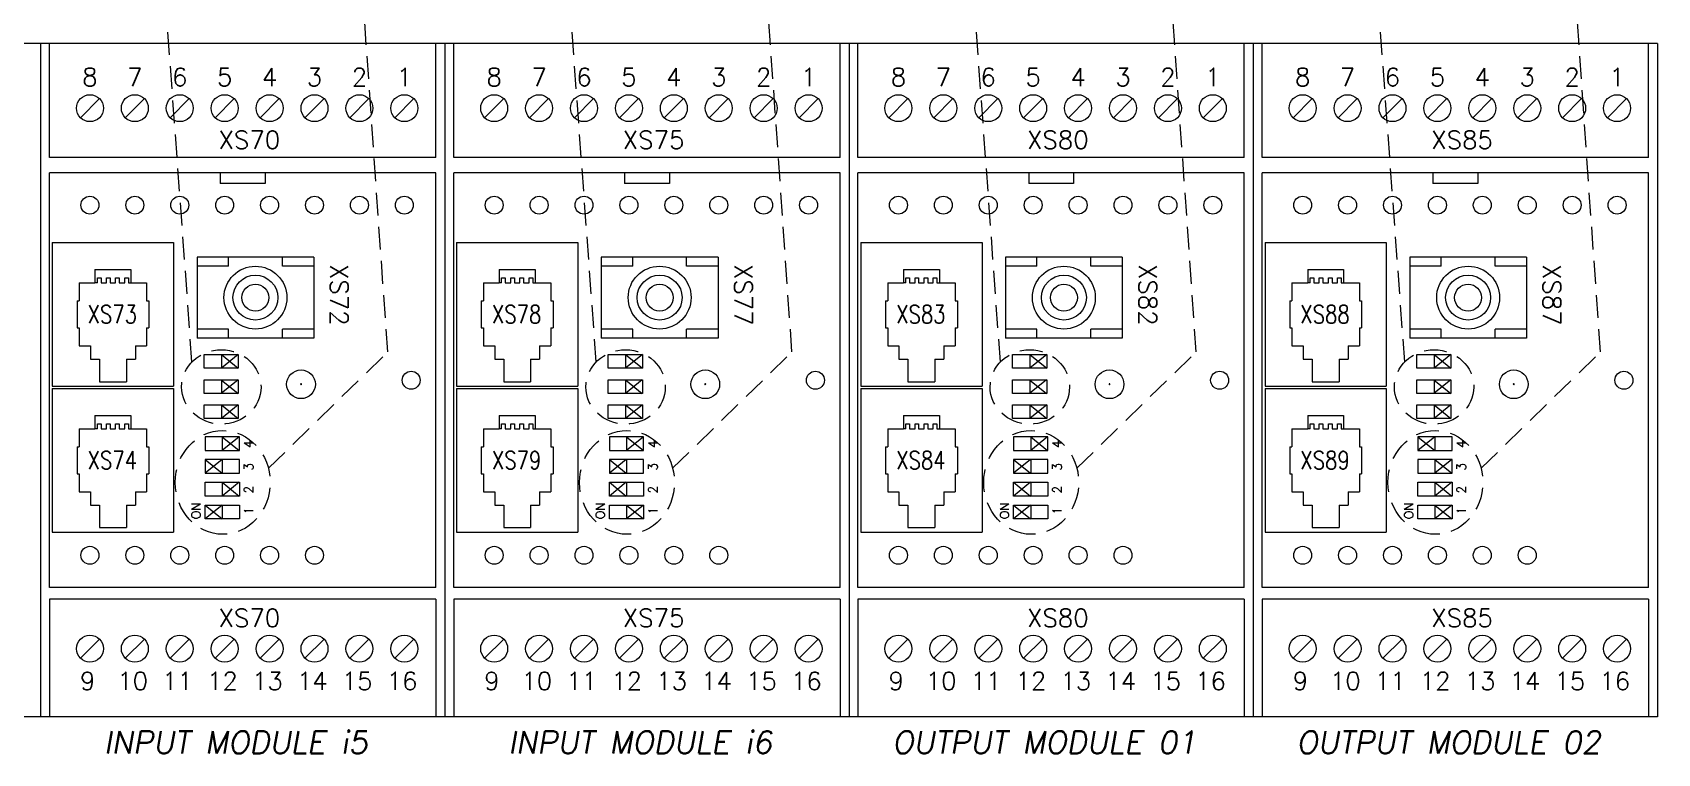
# Model space of a CAD drawing. Extents: x -2993 to 3661, y -4147 to -1441.
# Drawn here: x 2.8 to 183.7, y -3375.1 to -3294.8 of the extents above; entities that cross this region are included whole.
import ezdxf
from ezdxf.enums import TextEntityAlignment as Align

# ---------------------------------------------------------------- set-up
doc = ezdxf.new("R2010")
doc.units = 0
doc.header["$LTSCALE"] = 0.1
doc.header["$MEASUREMENT"] = 0
doc.linetypes.add('DASHED', pattern=[19.05, 12.7, -6.35])
doc.layers.get('0').update_dxf_attribs({"linetype": 'CONTINUOUS'})
doc.styles.get("Standard").update_dxf_attribs({"font": 'simplex.shx'})

msp = doc.modelspace()

# ---------------------------------------------------------------- linework, layer by layer
at = {"linetype": 'DASHED', "lineweight": 13, "ltscale": 2}
for p, q in [((20.56, -3331.52), (16.46, -3275.3)), ((65.56, -3331.52), (61.46, -3275.3)), ((110.56, -3331.52), (106.46, -3275.3)), ((155.56, -3331.52), (151.46, -3275.3)), ((42.35, -3330.41), (38.72, -3278.37)), ((87.35, -3330.41), (83.72, -3278.37)), ((132.35, -3330.41), (128.72, -3278.37)), ((177.35, -3330.41), (173.72, -3278.37)), ((29.06, -3343.37), (42.35, -3330.41)), ((74.06, -3343.37), (87.35, -3330.41)), ((119.06, -3343.37), (132.35, -3330.41)), ((164.06, -3343.37), (177.35, -3330.41))]:
    msp.add_line(p, q, dxfattribs=at)
at = {"lineweight": 13}
for p, q in [((3.7, -3296.06), (-41.3, -3296.06)), ((3.7, -3296.06), (-41.3, -3296.06)), ((3.7, -3296.06), (3.7, -3371.06)), ((3.7, -3296.06), (3.7, -3371.06)), ((3.7, -3296.06), (3.7, -3371.06)), ((3.7, -3296.06), (3.7, -3371.06)), ((3.7, -3296.06), (3.7, -3371.06)), ((3.7, -3296.06), (3.7, -3371.06)), ((3.7, -3296.06), (3.7, -3371.06)), ((3.7, -3296.06), (3.7, -3371.06)), ((48.7, -3296.06), (3.7, -3296.06)), ((48.7, -3296.06), (3.7, -3296.06)), ((3.7, -3296.06), (3.7, -3371.06)), ((3.7, -3296.06), (3.7, -3371.06)), ((3.7, -3296.06), (3.7, -3371.06)), ((3.7, -3296.06), (3.7, -3371.06)), ((3.7, -3296.06), (3.7, -3371.06)), ((3.7, -3296.06), (3.7, -3371.06)), ((3.7, -3296.06), (3.7, -3371.06)), ((4.7, -3308.76), (4.7, -3296.06)), ((47.7, -3308.76), (47.7, -3296.06)), ((48.7, -3296.06), (48.7, -3371.06)), ((48.7, -3296.06), (48.7, -3371.06)), ((48.7, -3296.06), (48.7, -3371.06)), ((48.7, -3296.06), (48.7, -3371.06)), ((48.7, -3296.06), (48.7, -3371.06)), ((48.7, -3296.06), (48.7, -3371.06)), ((48.7, -3296.06), (48.7, -3371.06)), ((48.7, -3296.06), (48.7, -3371.06)), ((93.7, -3296.06), (48.7, -3296.06)), ((93.7, -3296.06), (48.7, -3296.06)), ((48.7, -3296.06), (48.7, -3371.06)), ((48.7, -3296.06), (48.7, -3371.06)), ((48.7, -3296.06), (48.7, -3371.06)), ((48.7, -3296.06), (48.7, -3371.06)), ((48.7, -3296.06), (48.7, -3371.06)), ((48.7, -3296.06), (48.7, -3371.06)), ((48.7, -3296.06), (48.7, -3371.06)), ((49.7, -3308.76), (49.7, -3296.06)), ((92.7, -3308.76), (92.7, -3296.06)), ((93.7, -3296.06), (93.7, -3371.06)), ((93.7, -3296.06), (93.7, -3371.06)), ((93.7, -3296.06), (93.7, -3371.06)), ((93.7, -3296.06), (93.7, -3371.06)), ((93.7, -3296.06), (93.7, -3371.06)), ((93.7, -3296.06), (93.7, -3371.06)), ((93.7, -3296.06), (93.7, -3371.06)), ((93.7, -3296.06), (93.7, -3371.06)), ((138.7, -3296.06), (93.7, -3296.06)), ((138.7, -3296.06), (93.7, -3296.06)), ((93.7, -3296.06), (93.7, -3371.06)), ((93.7, -3296.06), (93.7, -3371.06)), ((93.7, -3296.06), (93.7, -3371.06)), ((93.7, -3296.06), (93.7, -3371.06)), ((93.7, -3296.06), (93.7, -3371.06)), ((93.7, -3296.06), (93.7, -3371.06)), ((93.7, -3296.06), (93.7, -3371.06)), ((94.7, -3308.76), (94.7, -3296.06)), ((137.7, -3308.76), (137.7, -3296.06)), ((138.7, -3296.06), (138.7, -3371.06)), ((138.7, -3296.06), (138.7, -3371.06)), ((138.7, -3296.06), (138.7, -3371.06)), ((138.7, -3296.06), (138.7, -3371.06)), ((138.7, -3296.06), (138.7, -3371.06)), ((138.7, -3296.06), (138.7, -3371.06)), ((138.7, -3296.06), (138.7, -3371.06)), ((138.7, -3296.06), (138.7, -3371.06)), ((183.7, -3296.06), (138.7, -3296.06)), ((183.7, -3296.06), (138.7, -3296.06)), ((138.7, -3296.06), (138.7, -3371.06)), ((138.7, -3296.06), (138.7, -3371.06)), ((138.7, -3296.06), (138.7, -3371.06)), ((138.7, -3296.06), (138.7, -3371.06)), ((138.7, -3296.06), (138.7, -3371.06)), ((138.7, -3296.06), (138.7, -3371.06)), ((138.7, -3296.06), (138.7, -3371.06)), ((139.7, -3308.76), (139.7, -3296.06)), ((182.7, -3308.76), (182.7, -3296.06)), ((183.7, -3296.06), (183.7, -3371.06)), ((10.26, -3302.2), (8.14, -3304.32)), ((15.26, -3302.2), (13.14, -3304.32)), ((20.26, -3302.2), (18.14, -3304.32)), ((25.26, -3302.2), (23.14, -3304.32)), ((30.26, -3302.2), (28.14, -3304.32)), ((35.26, -3302.2), (33.14, -3304.32)), ((40.26, -3302.2), (38.14, -3304.32)), ((45.26, -3302.2), (43.14, -3304.32)), ((55.26, -3302.2), (53.14, -3304.32)), ((60.26, -3302.2), (58.14, -3304.32)), ((65.26, -3302.2), (63.14, -3304.32)), ((70.26, -3302.2), (68.14, -3304.32)), ((75.26, -3302.2), (73.14, -3304.32)), ((80.26, -3302.2), (78.14, -3304.32)), ((85.26, -3302.2), (83.14, -3304.32)), ((90.26, -3302.2), (88.14, -3304.32)), ((100.26, -3302.2), (98.14, -3304.32)), ((105.26, -3302.2), (103.14, -3304.32)), ((110.26, -3302.2), (108.14, -3304.32)), ((115.26, -3302.2), (113.14, -3304.32)), ((120.26, -3302.2), (118.14, -3304.32)), ((125.26, -3302.2), (123.14, -3304.32)), ((130.26, -3302.2), (128.14, -3304.32)), ((135.26, -3302.2), (133.14, -3304.32)), ((145.26, -3302.2), (143.14, -3304.32)), ((150.26, -3302.2), (148.14, -3304.32)), ((155.26, -3302.2), (153.14, -3304.32)), ((160.26, -3302.2), (158.14, -3304.32)), ((165.26, -3302.2), (163.14, -3304.32)), ((170.26, -3302.2), (168.14, -3304.32)), ((175.26, -3302.2), (173.14, -3304.32)), ((180.26, -3302.2), (178.14, -3304.32)), ((3.7, -3308.31), (3.7, -3358.81)), ((48.7, -3308.31), (48.7, -3358.81)), ((93.7, -3308.31), (93.7, -3358.81)), ((138.7, -3308.31), (138.7, -3358.81)), ((47.7, -3308.76), (4.7, -3308.76)), ((92.7, -3308.76), (49.7, -3308.76)), ((137.7, -3308.76), (94.7, -3308.76)), ((182.7, -3308.76), (139.7, -3308.76)), ((47.7, -3310.46), (4.7, -3310.46)), ((4.7, -3356.66), (4.7, -3310.46)), ((23.7, -3310.46), (23.7, -3311.66)), ((28.7, -3311.66), (23.7, -3311.66)), ((28.7, -3310.46), (28.7, -3311.66)), ((47.7, -3356.66), (47.7, -3310.46)), ((92.7, -3310.46), (49.7, -3310.46)), ((49.7, -3356.66), (49.7, -3310.46)), ((68.7, -3310.46), (68.7, -3311.66)), ((73.7, -3311.66), (68.7, -3311.66)), ((73.7, -3310.46), (73.7, -3311.66)), ((92.7, -3356.66), (92.7, -3310.46)), ((137.7, -3310.46), (94.7, -3310.46)), ((94.7, -3356.66), (94.7, -3310.46)), ((113.7, -3310.46), (113.7, -3311.66)), ((118.7, -3311.66), (113.7, -3311.66)), ((118.7, -3310.46), (118.7, -3311.66)), ((137.7, -3356.66), (137.7, -3310.46)), ((182.7, -3310.46), (139.7, -3310.46)), ((139.7, -3356.66), (139.7, -3310.46)), ((158.7, -3310.46), (158.7, -3311.66)), ((163.7, -3311.66), (158.7, -3311.66)), ((163.7, -3310.46), (163.7, -3311.66)), ((182.7, -3356.66), (182.7, -3310.46)), ((5.01, -3318.23), (18.51, -3318.23)), ((5.01, -3318.23), (5.01, -3334.23)), ((18.51, -3318.23), (18.51, -3334.23)), ((50.01, -3318.23), (63.51, -3318.23)), ((50.01, -3318.23), (50.01, -3334.23)), ((63.51, -3318.23), (63.51, -3334.23)), ((95.01, -3318.23), (108.51, -3318.23)), ((95.01, -3318.23), (95.01, -3334.23)), ((108.51, -3318.23), (108.51, -3334.23)), ((140.01, -3318.23), (153.51, -3318.23)), ((140.01, -3318.23), (140.01, -3334.23)), ((153.51, -3318.23), (153.51, -3334.23)), ((9.76, -3321.23), (13.76, -3321.23)), ((9.76, -3321.23), (9.76, -3322.73)), ((13.76, -3321.23), (13.76, -3322.73)), ((34.12, -3319.86), (21.12, -3319.86)), ((21.12, -3319.86), (21.12, -3328.86)), ((24.62, -3320.86), (21.12, -3320.86)), ((24.62, -3320.86), (24.62, -3319.86)), ((30.62, -3320.86), (30.62, -3319.86)), ((34.12, -3320.86), (30.62, -3320.86)), ((34.12, -3319.86), (34.12, -3328.86)), ((54.76, -3321.23), (58.76, -3321.23)), ((54.76, -3321.23), (54.76, -3322.73)), ((58.76, -3321.23), (58.76, -3322.73)), ((79.12, -3319.86), (66.12, -3319.86)), ((66.12, -3319.86), (66.12, -3328.86)), ((69.62, -3320.86), (66.12, -3320.86)), ((69.62, -3320.86), (69.62, -3319.86)), ((75.62, -3320.86), (75.62, -3319.86)), ((79.12, -3320.86), (75.62, -3320.86)), ((79.12, -3319.86), (79.12, -3328.86)), ((99.76, -3321.23), (103.76, -3321.23)), ((99.76, -3321.23), (99.76, -3322.73)), ((103.76, -3321.23), (103.76, -3322.73)), ((124.12, -3319.86), (111.12, -3319.86)), ((111.12, -3319.86), (111.12, -3328.86)), ((114.62, -3320.86), (111.12, -3320.86)), ((114.62, -3320.86), (114.62, -3319.86)), ((120.62, -3320.86), (120.62, -3319.86)), ((124.12, -3320.86), (120.62, -3320.86)), ((124.12, -3319.86), (124.12, -3328.86)), ((144.76, -3321.23), (148.76, -3321.23)), ((144.76, -3321.23), (144.76, -3322.73)), ((148.76, -3321.23), (148.76, -3322.73)), ((169.12, -3319.86), (156.12, -3319.86)), ((156.12, -3319.86), (156.12, -3328.86)), ((159.62, -3320.86), (156.12, -3320.86)), ((159.62, -3320.86), (159.62, -3319.86)), ((165.62, -3320.86), (165.62, -3319.86)), ((169.12, -3320.86), (165.62, -3320.86)), ((169.12, -3319.86), (169.12, -3328.86)), ((8.01, -3322.73), (9.76, -3322.73)), ((8.01, -3322.73), (8.01, -3324.73)), ((10.03, -3322.73), (9.76, -3322.73)), ((13.49, -3322.73), (13.76, -3322.73)), ((13.76, -3322.73), (15.51, -3322.73)), ((15.51, -3322.73), (15.51, -3324.73)), ((53.01, -3322.73), (54.76, -3322.73)), ((53.01, -3322.73), (53.01, -3324.73)), ((55.03, -3322.73), (54.76, -3322.73)), ((58.49, -3322.73), (58.76, -3322.73)), ((58.76, -3322.73), (60.51, -3322.73)), ((60.51, -3322.73), (60.51, -3324.73)), ((98.01, -3322.73), (99.76, -3322.73)), ((98.01, -3322.73), (98.01, -3324.73)), ((100.03, -3322.73), (99.76, -3322.73)), ((103.49, -3322.73), (103.76, -3322.73)), ((103.76, -3322.73), (105.51, -3322.73)), ((105.51, -3322.73), (105.51, -3324.73)), ((143.01, -3322.73), (144.76, -3322.73)), ((143.01, -3322.73), (143.01, -3324.73)), ((145.03, -3322.73), (144.76, -3322.73)), ((148.49, -3322.73), (148.76, -3322.73)), ((148.76, -3322.73), (150.51, -3322.73)), ((150.51, -3322.73), (150.51, -3324.73)), ((7.76, -3324.73), (8.01, -3324.73)), ((7.76, -3324.73), (7.76, -3327.73)), ((15.51, -3324.73), (15.76, -3324.73)), ((15.76, -3324.73), (15.76, -3327.73)), ((52.76, -3324.73), (53.01, -3324.73)), ((52.76, -3324.73), (52.76, -3327.73)), ((60.51, -3324.73), (60.76, -3324.73)), ((60.76, -3324.73), (60.76, -3327.73)), ((97.76, -3324.73), (98.01, -3324.73)), ((97.76, -3324.73), (97.76, -3327.73)), ((105.51, -3324.73), (105.76, -3324.73)), ((105.76, -3324.73), (105.76, -3327.73)), ((142.76, -3324.73), (143.01, -3324.73)), ((142.76, -3324.73), (142.76, -3327.73)), ((150.51, -3324.73), (150.76, -3324.73)), ((150.76, -3324.73), (150.76, -3327.73)), ((7.76, -3327.73), (8.01, -3327.73)), ((8.01, -3327.73), (8.01, -3329.73)), ((15.51, -3327.73), (15.76, -3327.73)), ((15.51, -3327.73), (15.51, -3329.73)), ((24.62, -3327.86), (21.12, -3327.86)), ((24.62, -3328.86), (24.62, -3327.86)), ((34.12, -3327.86), (30.62, -3327.86)), ((30.62, -3328.86), (30.62, -3327.86)), ((52.76, -3327.73), (53.01, -3327.73)), ((53.01, -3327.73), (53.01, -3329.73)), ((60.51, -3327.73), (60.76, -3327.73)), ((60.51, -3327.73), (60.51, -3329.73)), ((69.62, -3327.86), (66.12, -3327.86)), ((69.62, -3328.86), (69.62, -3327.86)), ((79.12, -3327.86), (75.62, -3327.86)), ((75.62, -3328.86), (75.62, -3327.86)), ((97.76, -3327.73), (98.01, -3327.73)), ((98.01, -3327.73), (98.01, -3329.73)), ((105.51, -3327.73), (105.76, -3327.73)), ((105.51, -3327.73), (105.51, -3329.73)), ((114.62, -3327.86), (111.12, -3327.86)), ((114.62, -3328.86), (114.62, -3327.86)), ((124.12, -3327.86), (120.62, -3327.86)), ((120.62, -3328.86), (120.62, -3327.86)), ((142.76, -3327.73), (143.01, -3327.73)), ((143.01, -3327.73), (143.01, -3329.73)), ((150.51, -3327.73), (150.76, -3327.73)), ((150.51, -3327.73), (150.51, -3329.73)), ((159.62, -3327.86), (156.12, -3327.86)), ((159.62, -3328.86), (159.62, -3327.86)), ((169.12, -3327.86), (165.62, -3327.86)), ((165.62, -3328.86), (165.62, -3327.86)), ((8.01, -3329.73), (9.26, -3329.73)), ((9.26, -3329.73), (9.26, -3331.23)), ((14.26, -3329.73), (14.26, -3331.23)), ((14.26, -3329.73), (15.51, -3329.73)), ((34.12, -3328.86), (21.12, -3328.86)), ((53.01, -3329.73), (54.26, -3329.73)), ((54.26, -3329.73), (54.26, -3331.23)), ((59.26, -3329.73), (59.26, -3331.23)), ((59.26, -3329.73), (60.51, -3329.73)), ((79.12, -3328.86), (66.12, -3328.86)), ((98.01, -3329.73), (99.26, -3329.73)), ((99.26, -3329.73), (99.26, -3331.23)), ((104.26, -3329.73), (104.26, -3331.23)), ((104.26, -3329.73), (105.51, -3329.73)), ((124.12, -3328.86), (111.12, -3328.86)), ((143.01, -3329.73), (144.26, -3329.73)), ((144.26, -3329.73), (144.26, -3331.23)), ((149.26, -3329.73), (149.26, -3331.23)), ((149.26, -3329.73), (150.51, -3329.73)), ((169.12, -3328.86), (156.12, -3328.86)), ((9.26, -3331.23), (10.26, -3331.23)), ((10.26, -3331.23), (10.26, -3333.73)), ((13.26, -3331.23), (13.26, -3333.73)), ((13.26, -3331.23), (14.26, -3331.23)), ((54.26, -3331.23), (55.26, -3331.23)), ((55.26, -3331.23), (55.26, -3333.73)), ((58.26, -3331.23), (58.26, -3333.73)), ((58.26, -3331.23), (59.26, -3331.23)), ((99.26, -3331.23), (100.26, -3331.23)), ((100.26, -3331.23), (100.26, -3333.73)), ((103.26, -3331.23), (103.26, -3333.73)), ((103.26, -3331.23), (104.26, -3331.23)), ((144.26, -3331.23), (145.26, -3331.23)), ((145.26, -3331.23), (145.26, -3333.73)), ((148.26, -3331.23), (148.26, -3333.73)), ((148.26, -3331.23), (149.26, -3331.23)), ((10.26, -3333.73), (13.26, -3333.73)), ((55.26, -3333.73), (58.26, -3333.73)), ((100.26, -3333.73), (103.26, -3333.73)), ((145.26, -3333.73), (148.26, -3333.73)), ((5.01, -3334.23), (18.51, -3334.23)), ((5.01, -3334.48), (5.01, -3350.48)), ((5.01, -3334.48), (18.51, -3334.48)), ((18.51, -3334.48), (18.51, -3350.48)), ((50.01, -3334.23), (63.51, -3334.23)), ((50.01, -3334.48), (50.01, -3350.48)), ((50.01, -3334.48), (63.51, -3334.48)), ((63.51, -3334.48), (63.51, -3350.48)), ((95.01, -3334.23), (108.51, -3334.23)), ((95.01, -3334.48), (95.01, -3350.48)), ((95.01, -3334.48), (108.51, -3334.48)), ((108.51, -3334.48), (108.51, -3350.48)), ((140.01, -3334.23), (153.51, -3334.23)), ((140.01, -3334.48), (140.01, -3350.48)), ((140.01, -3334.48), (153.51, -3334.48)), ((153.51, -3334.48), (153.51, -3350.48)), ((9.76, -3337.48), (13.76, -3337.48)), ((9.76, -3337.48), (9.76, -3338.98)), ((13.76, -3337.48), (13.76, -3338.98)), ((54.76, -3337.48), (58.76, -3337.48)), ((54.76, -3337.48), (54.76, -3338.98)), ((58.76, -3337.48), (58.76, -3338.98)), ((99.76, -3337.48), (103.76, -3337.48)), ((99.76, -3337.48), (99.76, -3338.98)), ((103.76, -3337.48), (103.76, -3338.98)), ((144.76, -3337.48), (148.76, -3337.48)), ((144.76, -3337.48), (144.76, -3338.98)), ((148.76, -3337.48), (148.76, -3338.98)), ((8.01, -3338.98), (8.01, -3340.98)), ((8.01, -3338.98), (9.76, -3338.98)), ((10.03, -3338.98), (9.76, -3338.98)), ((13.49, -3338.98), (13.76, -3338.98)), ((13.76, -3338.98), (15.51, -3338.98)), ((15.51, -3338.98), (15.51, -3340.98)), ((53.01, -3338.98), (53.01, -3340.98)), ((53.01, -3338.98), (54.76, -3338.98)), ((55.03, -3338.98), (54.76, -3338.98)), ((58.49, -3338.98), (58.76, -3338.98)), ((58.76, -3338.98), (60.51, -3338.98)), ((60.51, -3338.98), (60.51, -3340.98)), ((98.01, -3338.98), (98.01, -3340.98)), ((98.01, -3338.98), (99.76, -3338.98)), ((100.03, -3338.98), (99.76, -3338.98)), ((103.49, -3338.98), (103.76, -3338.98)), ((103.76, -3338.98), (105.51, -3338.98)), ((105.51, -3338.98), (105.51, -3340.98)), ((143.01, -3338.98), (143.01, -3340.98)), ((143.01, -3338.98), (144.76, -3338.98)), ((145.03, -3338.98), (144.76, -3338.98)), ((148.49, -3338.98), (148.76, -3338.98)), ((148.76, -3338.98), (150.51, -3338.98)), ((150.51, -3338.98), (150.51, -3340.98)), ((7.76, -3340.98), (7.76, -3343.98)), ((7.76, -3340.98), (8.01, -3340.98)), ((15.51, -3340.98), (15.76, -3340.98)), ((15.76, -3340.98), (15.76, -3343.98)), ((52.76, -3340.98), (52.76, -3343.98)), ((52.76, -3340.98), (53.01, -3340.98)), ((60.51, -3340.98), (60.76, -3340.98)), ((60.76, -3340.98), (60.76, -3343.98)), ((97.76, -3340.98), (97.76, -3343.98)), ((97.76, -3340.98), (98.01, -3340.98)), ((105.51, -3340.98), (105.76, -3340.98)), ((105.76, -3340.98), (105.76, -3343.98)), ((142.76, -3340.98), (142.76, -3343.98)), ((142.76, -3340.98), (143.01, -3340.98)), ((150.51, -3340.98), (150.76, -3340.98)), ((150.76, -3340.98), (150.76, -3343.98)), ((7.76, -3343.98), (8.01, -3343.98)), ((8.01, -3343.98), (8.01, -3345.98)), ((15.51, -3343.98), (15.51, -3345.98)), ((15.51, -3343.98), (15.76, -3343.98)), ((52.76, -3343.98), (53.01, -3343.98)), ((53.01, -3343.98), (53.01, -3345.98)), ((60.51, -3343.98), (60.51, -3345.98)), ((60.51, -3343.98), (60.76, -3343.98)), ((97.76, -3343.98), (98.01, -3343.98)), ((98.01, -3343.98), (98.01, -3345.98)), ((105.51, -3343.98), (105.51, -3345.98)), ((105.51, -3343.98), (105.76, -3343.98)), ((142.76, -3343.98), (143.01, -3343.98)), ((143.01, -3343.98), (143.01, -3345.98)), ((150.51, -3343.98), (150.51, -3345.98)), ((150.51, -3343.98), (150.76, -3343.98)), ((8.01, -3345.98), (9.26, -3345.98)), ((9.26, -3345.98), (9.26, -3347.48)), ((14.26, -3345.98), (14.26, -3347.48)), ((14.26, -3345.98), (15.51, -3345.98)), ((53.01, -3345.98), (54.26, -3345.98)), ((54.26, -3345.98), (54.26, -3347.48)), ((59.26, -3345.98), (59.26, -3347.48)), ((59.26, -3345.98), (60.51, -3345.98)), ((98.01, -3345.98), (99.26, -3345.98)), ((99.26, -3345.98), (99.26, -3347.48)), ((104.26, -3345.98), (104.26, -3347.48)), ((104.26, -3345.98), (105.51, -3345.98)), ((143.01, -3345.98), (144.26, -3345.98)), ((144.26, -3345.98), (144.26, -3347.48)), ((149.26, -3345.98), (149.26, -3347.48)), ((149.26, -3345.98), (150.51, -3345.98)), ((9.26, -3347.48), (10.26, -3347.48)), ((10.26, -3347.48), (10.26, -3349.98)), ((13.26, -3347.48), (13.26, -3349.98)), ((13.26, -3347.48), (14.26, -3347.48)), ((54.26, -3347.48), (55.26, -3347.48)), ((55.26, -3347.48), (55.26, -3349.98)), ((58.26, -3347.48), (58.26, -3349.98)), ((58.26, -3347.48), (59.26, -3347.48)), ((99.26, -3347.48), (100.26, -3347.48)), ((100.26, -3347.48), (100.26, -3349.98)), ((103.26, -3347.48), (103.26, -3349.98)), ((103.26, -3347.48), (104.26, -3347.48)), ((144.26, -3347.48), (145.26, -3347.48)), ((145.26, -3347.48), (145.26, -3349.98)), ((148.26, -3347.48), (148.26, -3349.98)), ((148.26, -3347.48), (149.26, -3347.48)), ((10.26, -3349.98), (13.26, -3349.98)), ((55.26, -3349.98), (58.26, -3349.98)), ((100.26, -3349.98), (103.26, -3349.98)), ((145.26, -3349.98), (148.26, -3349.98)), ((5.01, -3350.48), (18.51, -3350.48)), ((50.01, -3350.48), (63.51, -3350.48)), ((95.01, -3350.48), (108.51, -3350.48)), ((140.01, -3350.48), (153.51, -3350.48)), ((47.7, -3356.66), (4.7, -3356.66)), ((92.7, -3356.66), (49.7, -3356.66)), ((137.7, -3356.66), (94.7, -3356.66)), ((182.7, -3356.66), (139.7, -3356.66)), ((47.7, -3357.96), (4.7, -3357.96)), ((4.7, -3357.96), (4.7, -3371.06)), ((47.7, -3357.96), (47.7, -3371.06)), ((92.7, -3357.96), (49.7, -3357.96)), ((49.7, -3357.96), (49.7, -3371.06)), ((92.7, -3357.96), (92.7, -3371.06)), ((137.7, -3357.96), (94.7, -3357.96)), ((94.7, -3357.96), (94.7, -3371.06)), ((137.7, -3357.96), (137.7, -3371.06)), ((182.7, -3357.96), (139.7, -3357.96)), ((139.7, -3357.96), (139.7, -3371.06)), ((182.7, -3357.96), (182.7, -3371.06)), ((10.26, -3362.4), (8.14, -3364.52)), ((15.26, -3362.4), (13.14, -3364.52)), ((20.26, -3362.4), (18.14, -3364.52)), ((25.26, -3362.4), (23.14, -3364.52)), ((30.26, -3362.4), (28.14, -3364.52)), ((35.26, -3362.4), (33.14, -3364.52)), ((40.26, -3362.4), (38.14, -3364.52)), ((45.26, -3362.4), (43.14, -3364.52)), ((55.26, -3362.4), (53.14, -3364.52)), ((60.26, -3362.4), (58.14, -3364.52)), ((65.26, -3362.4), (63.14, -3364.52)), ((70.26, -3362.4), (68.14, -3364.52)), ((75.26, -3362.4), (73.14, -3364.52)), ((80.26, -3362.4), (78.14, -3364.52)), ((85.26, -3362.4), (83.14, -3364.52)), ((90.26, -3362.4), (88.14, -3364.52)), ((100.26, -3362.4), (98.14, -3364.52)), ((105.26, -3362.4), (103.14, -3364.52)), ((110.26, -3362.4), (108.14, -3364.52)), ((115.26, -3362.4), (113.14, -3364.52)), ((120.26, -3362.4), (118.14, -3364.52)), ((125.26, -3362.4), (123.14, -3364.52)), ((130.26, -3362.4), (128.14, -3364.52)), ((135.26, -3362.4), (133.14, -3364.52)), ((145.26, -3362.4), (143.14, -3364.52)), ((150.26, -3362.4), (148.14, -3364.52)), ((155.26, -3362.4), (153.14, -3364.52)), ((160.26, -3362.4), (158.14, -3364.52)), ((165.26, -3362.4), (163.14, -3364.52)), ((170.26, -3362.4), (168.14, -3364.52)), ((175.26, -3362.4), (173.14, -3364.52)), ((180.26, -3362.4), (178.14, -3364.52)), ((3.7, -3371.06), (-41.3, -3371.06)), ((3.7, -3371.06), (2.7, -3371.06)), ((48.7, -3371.06), (3.7, -3371.06)), ((48.7, -3371.06), (47.7, -3371.06)), ((93.7, -3371.06), (48.7, -3371.06)), ((93.7, -3371.06), (92.7, -3371.06)), ((138.7, -3371.06), (93.7, -3371.06)), ((138.7, -3371.06), (137.7, -3371.06)), ((183.7, -3371.06), (138.7, -3371.06)), ((183.7, -3371.06), (182.7, -3371.06))]:
    msp.add_line(p, q, dxfattribs=at)
at = {"linetype": 'Continuous', "lineweight": 13}
for p, q in [((10.03, -3322.15), (10.44, -3322.15)), ((10.03, -3322.73), (10.03, -3322.15)), ((10.44, -3322.15), (10.44, -3322.73)), ((10.44, -3322.73), (11.05, -3322.73)), ((11.05, -3322.15), (11.45, -3322.15)), ((11.05, -3322.73), (11.05, -3322.15)), ((11.45, -3322.15), (11.45, -3322.73)), ((11.45, -3322.73), (12.06, -3322.73)), ((12.06, -3322.73), (12.06, -3322.15)), ((12.06, -3322.15), (12.47, -3322.15)), ((12.47, -3322.15), (12.47, -3322.73)), ((12.47, -3322.73), (13.08, -3322.73)), ((13.08, -3322.15), (13.49, -3322.15)), ((13.08, -3322.73), (13.08, -3322.15)), ((13.49, -3322.15), (13.49, -3322.73)), ((55.03, -3322.15), (55.44, -3322.15)), ((55.03, -3322.73), (55.03, -3322.15)), ((55.44, -3322.15), (55.44, -3322.73)), ((55.44, -3322.73), (56.05, -3322.73)), ((56.05, -3322.15), (56.45, -3322.15)), ((56.05, -3322.73), (56.05, -3322.15)), ((56.45, -3322.15), (56.45, -3322.73)), ((56.45, -3322.73), (57.06, -3322.73)), ((57.06, -3322.73), (57.06, -3322.15)), ((57.06, -3322.15), (57.47, -3322.15)), ((57.47, -3322.15), (57.47, -3322.73)), ((57.47, -3322.73), (58.08, -3322.73)), ((58.08, -3322.15), (58.49, -3322.15)), ((58.08, -3322.73), (58.08, -3322.15)), ((58.49, -3322.15), (58.49, -3322.73)), ((100.03, -3322.15), (100.44, -3322.15)), ((100.03, -3322.73), (100.03, -3322.15)), ((100.44, -3322.15), (100.44, -3322.73)), ((100.44, -3322.73), (101.05, -3322.73)), ((101.05, -3322.15), (101.45, -3322.15)), ((101.05, -3322.73), (101.05, -3322.15)), ((101.45, -3322.15), (101.45, -3322.73)), ((101.45, -3322.73), (102.06, -3322.73)), ((102.06, -3322.73), (102.06, -3322.15)), ((102.06, -3322.15), (102.47, -3322.15)), ((102.47, -3322.15), (102.47, -3322.73)), ((102.47, -3322.73), (103.08, -3322.73)), ((103.08, -3322.15), (103.49, -3322.15)), ((103.08, -3322.73), (103.08, -3322.15)), ((103.49, -3322.15), (103.49, -3322.73)), ((145.03, -3322.15), (145.44, -3322.15)), ((145.03, -3322.73), (145.03, -3322.15)), ((145.44, -3322.15), (145.44, -3322.73)), ((145.44, -3322.73), (146.05, -3322.73)), ((146.05, -3322.15), (146.45, -3322.15)), ((146.05, -3322.73), (146.05, -3322.15)), ((146.45, -3322.15), (146.45, -3322.73)), ((146.45, -3322.73), (147.06, -3322.73)), ((147.06, -3322.73), (147.06, -3322.15)), ((147.06, -3322.15), (147.47, -3322.15)), ((147.47, -3322.15), (147.47, -3322.73)), ((147.47, -3322.73), (148.08, -3322.73)), ((148.08, -3322.15), (148.49, -3322.15)), ((148.08, -3322.73), (148.08, -3322.15)), ((148.49, -3322.15), (148.49, -3322.73)), ((21.9, -3332.23), (21.9, -3330.71)), ((21.9, -3330.71), (25.71, -3330.71)), ((21.9, -3330.71), (25.71, -3330.71)), ((23.83, -3330.71), (23.83, -3332.23)), ((25.71, -3330.71), (25.71, -3332.23)), ((66.9, -3332.23), (66.9, -3330.71)), ((66.9, -3330.71), (70.71, -3330.71)), ((66.9, -3330.71), (70.71, -3330.71)), ((68.83, -3330.71), (68.83, -3332.23)), ((70.71, -3330.71), (70.71, -3332.23)), ((111.9, -3332.23), (111.9, -3330.71)), ((111.9, -3330.71), (115.71, -3330.71)), ((111.9, -3330.71), (115.71, -3330.71)), ((113.83, -3330.71), (113.83, -3332.23)), ((115.71, -3330.71), (115.71, -3332.23)), ((156.9, -3332.23), (156.9, -3330.71)), ((156.9, -3330.71), (160.71, -3330.71)), ((156.9, -3330.71), (160.71, -3330.71)), ((158.83, -3330.71), (158.83, -3332.23)), ((160.71, -3330.71), (160.71, -3332.23)), ((25.71, -3332.23), (21.9, -3332.23)), ((25.71, -3332.23), (21.9, -3332.23)), ((21.9, -3335.03), (21.9, -3333.5)), ((21.9, -3333.5), (25.71, -3333.5)), ((21.9, -3333.5), (25.71, -3333.5)), ((23.83, -3333.5), (23.83, -3335.03)), ((25.71, -3333.5), (25.71, -3335.03)), ((70.71, -3332.23), (66.9, -3332.23)), ((70.71, -3332.23), (66.9, -3332.23)), ((66.9, -3335.03), (66.9, -3333.5)), ((66.9, -3333.5), (70.71, -3333.5)), ((66.9, -3333.5), (70.71, -3333.5)), ((68.83, -3333.5), (68.83, -3335.03)), ((70.71, -3333.5), (70.71, -3335.03)), ((115.71, -3332.23), (111.9, -3332.23)), ((115.71, -3332.23), (111.9, -3332.23)), ((111.9, -3335.03), (111.9, -3333.5)), ((111.9, -3333.5), (115.71, -3333.5)), ((111.9, -3333.5), (115.71, -3333.5)), ((113.83, -3333.5), (113.83, -3335.03)), ((115.71, -3333.5), (115.71, -3335.03)), ((160.71, -3332.23), (156.9, -3332.23)), ((160.71, -3332.23), (156.9, -3332.23)), ((156.9, -3335.03), (156.9, -3333.5)), ((156.9, -3333.5), (160.71, -3333.5)), ((156.9, -3333.5), (160.71, -3333.5)), ((158.83, -3333.5), (158.83, -3335.03)), ((160.71, -3333.5), (160.71, -3335.03)), ((25.71, -3335.03), (21.9, -3335.03)), ((25.71, -3335.03), (21.9, -3335.03)), ((70.71, -3335.03), (66.9, -3335.03)), ((70.71, -3335.03), (66.9, -3335.03)), ((115.71, -3335.03), (111.9, -3335.03)), ((115.71, -3335.03), (111.9, -3335.03)), ((160.71, -3335.03), (156.9, -3335.03)), ((160.71, -3335.03), (156.9, -3335.03)), ((21.9, -3337.82), (21.9, -3336.3)), ((21.9, -3336.3), (25.71, -3336.3)), ((21.9, -3336.3), (25.71, -3336.3)), ((23.83, -3336.3), (23.83, -3337.82)), ((25.71, -3336.3), (25.71, -3337.82)), ((66.9, -3337.82), (66.9, -3336.3)), ((66.9, -3336.3), (70.71, -3336.3)), ((66.9, -3336.3), (70.71, -3336.3)), ((68.83, -3336.3), (68.83, -3337.82)), ((70.71, -3336.3), (70.71, -3337.82)), ((111.9, -3337.82), (111.9, -3336.3)), ((111.9, -3336.3), (115.71, -3336.3)), ((111.9, -3336.3), (115.71, -3336.3)), ((113.83, -3336.3), (113.83, -3337.82)), ((115.71, -3336.3), (115.71, -3337.82)), ((156.9, -3337.82), (156.9, -3336.3)), ((156.9, -3336.3), (160.71, -3336.3)), ((156.9, -3336.3), (160.71, -3336.3)), ((158.83, -3336.3), (158.83, -3337.82)), ((160.71, -3336.3), (160.71, -3337.82)), ((10.03, -3338.98), (10.03, -3338.4)), ((10.03, -3338.4), (10.44, -3338.4)), ((10.44, -3338.4), (10.44, -3338.98)), ((10.44, -3338.98), (11.05, -3338.98)), ((11.05, -3338.4), (11.45, -3338.4)), ((11.05, -3338.98), (11.05, -3338.4)), ((11.45, -3338.4), (11.45, -3338.98)), ((11.45, -3338.98), (12.06, -3338.98)), ((12.06, -3338.98), (12.06, -3338.4)), ((12.06, -3338.4), (12.47, -3338.4)), ((12.47, -3338.4), (12.47, -3338.98)), ((12.47, -3338.98), (13.08, -3338.98)), ((13.08, -3338.98), (13.08, -3338.4)), ((13.08, -3338.4), (13.49, -3338.4)), ((13.49, -3338.4), (13.49, -3338.98)), ((25.71, -3337.82), (21.9, -3337.82)), ((25.71, -3337.82), (21.9, -3337.82)), ((55.03, -3338.98), (55.03, -3338.4)), ((55.03, -3338.4), (55.44, -3338.4)), ((55.44, -3338.4), (55.44, -3338.98)), ((55.44, -3338.98), (56.05, -3338.98)), ((56.05, -3338.4), (56.45, -3338.4)), ((56.05, -3338.98), (56.05, -3338.4)), ((56.45, -3338.4), (56.45, -3338.98)), ((56.45, -3338.98), (57.06, -3338.98)), ((57.06, -3338.98), (57.06, -3338.4)), ((57.06, -3338.4), (57.47, -3338.4)), ((57.47, -3338.4), (57.47, -3338.98)), ((57.47, -3338.98), (58.08, -3338.98)), ((58.08, -3338.98), (58.08, -3338.4)), ((58.08, -3338.4), (58.49, -3338.4)), ((58.49, -3338.4), (58.49, -3338.98)), ((70.71, -3337.82), (66.9, -3337.82)), ((70.71, -3337.82), (66.9, -3337.82)), ((100.03, -3338.98), (100.03, -3338.4)), ((100.03, -3338.4), (100.44, -3338.4)), ((100.44, -3338.4), (100.44, -3338.98)), ((100.44, -3338.98), (101.05, -3338.98)), ((101.05, -3338.4), (101.45, -3338.4)), ((101.05, -3338.98), (101.05, -3338.4)), ((101.45, -3338.4), (101.45, -3338.98)), ((101.45, -3338.98), (102.06, -3338.98)), ((102.06, -3338.98), (102.06, -3338.4)), ((102.06, -3338.4), (102.47, -3338.4)), ((102.47, -3338.4), (102.47, -3338.98)), ((102.47, -3338.98), (103.08, -3338.98)), ((103.08, -3338.98), (103.08, -3338.4)), ((103.08, -3338.4), (103.49, -3338.4)), ((103.49, -3338.4), (103.49, -3338.98)), ((115.71, -3337.82), (111.9, -3337.82)), ((115.71, -3337.82), (111.9, -3337.82)), ((145.03, -3338.98), (145.03, -3338.4)), ((145.03, -3338.4), (145.44, -3338.4)), ((145.44, -3338.4), (145.44, -3338.98)), ((145.44, -3338.98), (146.05, -3338.98)), ((146.05, -3338.4), (146.45, -3338.4)), ((146.05, -3338.98), (146.05, -3338.4)), ((146.45, -3338.4), (146.45, -3338.98)), ((146.45, -3338.98), (147.06, -3338.98)), ((147.06, -3338.98), (147.06, -3338.4)), ((147.06, -3338.4), (147.47, -3338.4)), ((147.47, -3338.4), (147.47, -3338.98)), ((147.47, -3338.98), (148.08, -3338.98)), ((148.08, -3338.98), (148.08, -3338.4)), ((148.08, -3338.4), (148.49, -3338.4)), ((148.49, -3338.4), (148.49, -3338.98)), ((160.71, -3337.82), (156.9, -3337.82)), ((160.71, -3337.82), (156.9, -3337.82)), ((22.03, -3339.85), (22.03, -3341.38)), ((25.84, -3339.85), (22.03, -3339.85)), ((23.93, -3339.85), (23.93, -3341.38)), ((25.84, -3341.38), (25.84, -3339.85)), ((67.03, -3339.85), (67.03, -3341.38)), ((70.84, -3339.85), (67.03, -3339.85)), ((68.93, -3339.85), (68.93, -3341.38)), ((70.84, -3341.38), (70.84, -3339.85)), ((112.03, -3339.85), (112.03, -3341.38)), ((115.84, -3339.85), (112.03, -3339.85)), ((113.93, -3339.85), (113.93, -3341.38)), ((115.84, -3341.38), (115.84, -3339.85)), ((157.03, -3339.85), (157.03, -3341.38)), ((160.84, -3339.85), (157.03, -3339.85)), ((158.93, -3339.85), (158.93, -3341.38)), ((160.84, -3341.38), (160.84, -3339.85)), ((22.03, -3341.38), (25.84, -3341.38)), ((25.84, -3342.39), (22.03, -3342.39)), ((22.03, -3342.39), (22.03, -3343.92)), ((23.93, -3342.39), (23.93, -3343.92)), ((25.84, -3343.92), (25.84, -3342.39)), ((67.03, -3341.38), (70.84, -3341.38)), ((70.84, -3342.39), (67.03, -3342.39)), ((67.03, -3342.39), (67.03, -3343.92)), ((68.93, -3342.39), (68.93, -3343.92)), ((70.84, -3343.92), (70.84, -3342.39)), ((112.03, -3341.38), (115.84, -3341.38)), ((115.84, -3342.39), (112.03, -3342.39)), ((112.03, -3342.39), (112.03, -3343.92)), ((113.93, -3342.39), (113.93, -3343.92)), ((115.84, -3343.92), (115.84, -3342.39)), ((157.03, -3341.38), (160.84, -3341.38)), ((160.84, -3342.39), (157.03, -3342.39)), ((157.03, -3342.39), (157.03, -3343.92)), ((158.93, -3342.39), (158.93, -3343.92)), ((160.84, -3343.92), (160.84, -3342.39)), ((22.03, -3343.92), (25.84, -3343.92)), ((67.03, -3343.92), (70.84, -3343.92)), ((112.03, -3343.92), (115.84, -3343.92)), ((157.03, -3343.92), (160.84, -3343.92)), ((22.03, -3346.46), (22.03, -3344.93)), ((22.03, -3344.93), (25.84, -3344.93)), ((25.84, -3346.46), (22.03, -3346.46)), ((23.93, -3344.93), (23.93, -3346.46)), ((25.84, -3344.93), (25.84, -3346.46)), ((67.03, -3346.46), (67.03, -3344.93)), ((67.03, -3344.93), (70.84, -3344.93)), ((70.84, -3346.46), (67.03, -3346.46)), ((68.93, -3344.93), (68.93, -3346.46)), ((70.84, -3344.93), (70.84, -3346.46)), ((112.03, -3346.46), (112.03, -3344.93)), ((112.03, -3344.93), (115.84, -3344.93)), ((115.84, -3346.46), (112.03, -3346.46)), ((113.93, -3344.93), (113.93, -3346.46)), ((115.84, -3344.93), (115.84, -3346.46)), ((157.03, -3346.46), (157.03, -3344.93)), ((157.03, -3344.93), (160.84, -3344.93)), ((160.84, -3346.46), (157.03, -3346.46)), ((158.93, -3344.93), (158.93, -3346.46)), ((160.84, -3344.93), (160.84, -3346.46)), ((22.03, -3347.47), (25.84, -3347.47)), ((22.03, -3349), (22.03, -3347.47)), ((23.93, -3347.47), (23.93, -3349)), ((25.84, -3347.47), (25.84, -3349)), ((67.03, -3347.47), (70.84, -3347.47)), ((67.03, -3349), (67.03, -3347.47)), ((68.93, -3347.47), (68.93, -3349)), ((70.84, -3347.47), (70.84, -3349)), ((112.03, -3347.47), (115.84, -3347.47)), ((112.03, -3349), (112.03, -3347.47)), ((113.93, -3347.47), (113.93, -3349)), ((115.84, -3347.47), (115.84, -3349)), ((157.03, -3347.47), (160.84, -3347.47)), ((157.03, -3349), (157.03, -3347.47)), ((158.93, -3347.47), (158.93, -3349)), ((160.84, -3347.47), (160.84, -3349)), ((25.84, -3349), (22.03, -3349)), ((70.84, -3349), (67.03, -3349)), ((115.84, -3349), (112.03, -3349)), ((160.84, -3349), (157.03, -3349))]:
    msp.add_line(p, q, dxfattribs=at)
at = {"color": 7, "lineweight": 13}
for p, q in [((23.83, -3330.71), (25.71, -3332.23)), ((25.71, -3330.71), (23.83, -3332.23)), ((68.83, -3330.71), (70.71, -3332.23)), ((70.71, -3330.71), (68.83, -3332.23)), ((113.83, -3330.71), (115.71, -3332.23)), ((115.71, -3330.71), (113.83, -3332.23)), ((158.83, -3330.71), (160.71, -3332.23)), ((160.71, -3330.71), (158.83, -3332.23)), ((23.81, -3333.5), (25.69, -3335.03)), ((25.69, -3333.5), (23.81, -3335.03)), ((68.81, -3333.5), (70.69, -3335.03)), ((70.69, -3333.5), (68.81, -3335.03)), ((113.81, -3333.5), (115.69, -3335.03)), ((115.69, -3333.5), (113.81, -3335.03)), ((158.81, -3333.5), (160.69, -3335.03)), ((160.69, -3333.5), (158.81, -3335.03)), ((23.83, -3336.3), (25.71, -3337.82)), ((25.71, -3336.3), (23.83, -3337.82)), ((68.83, -3336.3), (70.71, -3337.82)), ((70.71, -3336.3), (68.83, -3337.82)), ((113.83, -3336.3), (115.71, -3337.82)), ((115.71, -3336.3), (113.83, -3337.82)), ((158.83, -3336.3), (160.71, -3337.82)), ((160.71, -3336.3), (158.83, -3337.82)), ((23.93, -3339.85), (25.81, -3341.38)), ((25.81, -3339.85), (23.93, -3341.38)), ((68.93, -3339.85), (70.81, -3341.38)), ((70.81, -3339.85), (68.93, -3341.38)), ((113.93, -3339.85), (115.81, -3341.38)), ((115.81, -3339.85), (113.93, -3341.38)), ((157.03, -3339.85), (158.91, -3341.38)), ((158.91, -3339.85), (157.03, -3341.38)), ((22.03, -3342.39), (23.91, -3343.92)), ((23.91, -3342.39), (22.03, -3343.92)), ((67.03, -3342.39), (68.91, -3343.92)), ((68.91, -3342.39), (67.03, -3343.92)), ((112.03, -3342.39), (113.91, -3343.92)), ((113.91, -3342.39), (112.03, -3343.92)), ((158.93, -3342.39), (160.81, -3343.92)), ((160.81, -3342.39), (158.93, -3343.92)), ((23.93, -3344.93), (25.81, -3346.46)), ((25.81, -3344.93), (23.93, -3346.46)), ((67.03, -3344.93), (68.91, -3346.46)), ((68.91, -3344.93), (67.03, -3346.46)), ((112.03, -3344.93), (113.91, -3346.46)), ((113.91, -3344.93), (112.03, -3346.46)), ((158.93, -3344.93), (160.81, -3346.46)), ((160.81, -3344.93), (158.93, -3346.46)), ((22.03, -3347.47), (23.91, -3349)), ((23.91, -3347.47), (22.03, -3349)), ((68.93, -3347.47), (70.81, -3349)), ((70.81, -3347.47), (68.93, -3349)), ((112.03, -3347.47), (113.91, -3349)), ((113.91, -3347.47), (112.03, -3349)), ((158.93, -3347.47), (160.81, -3349)), ((160.81, -3347.47), (158.93, -3349))]:
    msp.add_line(p, q, dxfattribs=at)
at = {"lineweight": 13}
for centre, radius in [((9.2, -3303.26), 1.5), ((14.2, -3303.26), 1.5), ((19.2, -3303.26), 1.5), ((24.2, -3303.26), 1.5), ((29.2, -3303.26), 1.5), ((34.2, -3303.26), 1.5), ((39.2, -3303.26), 1.5), ((44.2, -3303.26), 1.5), ((54.2, -3303.26), 1.5), ((59.2, -3303.26), 1.5), ((64.2, -3303.26), 1.5), ((69.2, -3303.26), 1.5), ((74.2, -3303.26), 1.5), ((79.2, -3303.26), 1.5), ((84.2, -3303.26), 1.5), ((89.2, -3303.26), 1.5), ((99.2, -3303.26), 1.5), ((104.2, -3303.26), 1.5), ((109.2, -3303.26), 1.5), ((114.2, -3303.26), 1.5), ((119.2, -3303.26), 1.5), ((124.2, -3303.26), 1.5), ((129.2, -3303.26), 1.5), ((134.2, -3303.26), 1.5), ((144.2, -3303.26), 1.5), ((149.2, -3303.26), 1.5), ((154.2, -3303.26), 1.5), ((159.2, -3303.26), 1.5), ((164.2, -3303.26), 1.5), ((169.2, -3303.26), 1.5), ((174.2, -3303.26), 1.5), ((179.2, -3303.26), 1.5), ((9.2, -3314.06), 1), ((14.2, -3314.06), 1), ((19.2, -3314.06), 1), ((24.2, -3314.06), 1), ((29.2, -3314.06), 1), ((34.2, -3314.06), 1), ((39.2, -3314.06), 1), ((44.2, -3314.06), 1), ((54.2, -3314.06), 1), ((59.2, -3314.06), 1), ((64.2, -3314.06), 1), ((69.2, -3314.06), 1), ((74.2, -3314.06), 1), ((79.2, -3314.06), 1), ((84.2, -3314.06), 1), ((89.2, -3314.06), 1), ((99.2, -3314.06), 1), ((104.2, -3314.06), 1), ((109.2, -3314.06), 1), ((114.2, -3314.06), 1), ((119.2, -3314.06), 1), ((124.2, -3314.06), 1), ((129.2, -3314.06), 1), ((134.2, -3314.06), 1), ((144.2, -3314.06), 1), ((149.2, -3314.06), 1), ((154.2, -3314.06), 1), ((159.2, -3314.06), 1), ((164.2, -3314.06), 1), ((169.2, -3314.06), 1), ((174.2, -3314.06), 1), ((179.2, -3314.06), 1), ((27.62, -3324.36), 2.5), ((72.62, -3324.36), 2.5), ((117.62, -3324.36), 2.5), ((162.62, -3324.36), 2.5), ((32.7, -3334.01), 1.6), ((44.96, -3333.56), 1), ((77.7, -3334.01), 1.6), ((89.96, -3333.56), 1), ((122.7, -3334.01), 1.6), ((134.96, -3333.56), 1), ((167.7, -3334.01), 1.6), ((179.96, -3333.56), 1), ((9.2, -3353.06), 1), ((14.2, -3353.06), 1), ((19.2, -3353.06), 1), ((24.2, -3353.06), 1), ((29.2, -3353.06), 1), ((34.2, -3353.06), 1), ((54.2, -3353.06), 1), ((59.2, -3353.06), 1), ((64.2, -3353.06), 1), ((69.2, -3353.06), 1), ((74.2, -3353.06), 1), ((79.2, -3353.06), 1), ((99.2, -3353.06), 1), ((104.2, -3353.06), 1), ((109.2, -3353.06), 1), ((114.2, -3353.06), 1), ((119.2, -3353.06), 1), ((124.2, -3353.06), 1), ((144.2, -3353.06), 1), ((149.2, -3353.06), 1), ((154.2, -3353.06), 1), ((159.2, -3353.06), 1), ((164.2, -3353.06), 1), ((169.2, -3353.06), 1), ((9.2, -3363.46), 1.5), ((14.2, -3363.46), 1.5), ((19.2, -3363.46), 1.5), ((24.2, -3363.46), 1.5), ((29.2, -3363.46), 1.5), ((34.2, -3363.46), 1.5), ((39.2, -3363.46), 1.5), ((44.2, -3363.46), 1.5), ((54.2, -3363.46), 1.5), ((59.2, -3363.46), 1.5), ((64.2, -3363.46), 1.5), ((69.2, -3363.46), 1.5), ((74.2, -3363.46), 1.5), ((79.2, -3363.46), 1.5), ((84.2, -3363.46), 1.5), ((89.2, -3363.46), 1.5), ((99.2, -3363.46), 1.5), ((104.2, -3363.46), 1.5), ((109.2, -3363.46), 1.5), ((114.2, -3363.46), 1.5), ((119.2, -3363.46), 1.5), ((124.2, -3363.46), 1.5), ((129.2, -3363.46), 1.5), ((134.2, -3363.46), 1.5), ((144.2, -3363.46), 1.5), ((149.2, -3363.46), 1.5), ((154.2, -3363.46), 1.5), ((159.2, -3363.46), 1.5), ((164.2, -3363.46), 1.5), ((169.2, -3363.46), 1.5), ((174.2, -3363.46), 1.5), ((179.2, -3363.46), 1.5)]:
    msp.add_circle(centre, radius, dxfattribs=at)
at = {"linetype": 'Continuous', "lineweight": 13}
for centre, radius in [((27.62, -3324.36), 3.5), ((72.62, -3324.36), 3.5), ((117.62, -3324.36), 3.5), ((162.62, -3324.36), 3.5), ((27.62, -3324.36), 1.5), ((72.62, -3324.36), 1.5), ((117.62, -3324.36), 1.5), ((162.62, -3324.36), 1.5)]:
    msp.add_circle(centre, radius, dxfattribs=at)
at = {"lineweight": 13}
for centre, start, end in [((32.7, -3334.01), 0, 180), ((32.7, -3334.01), 180, 0), ((77.7, -3334.01), 0, 180), ((77.7, -3334.01), 180, 0), ((122.7, -3334.01), 0, 180), ((122.7, -3334.01), 180, 0), ((167.7, -3334.01), 0, 180), ((167.7, -3334.01), 180, 0)]:
    msp.add_arc(centre, 0.05, start, end, dxfattribs=at)
at = {"linetype": 'DASHED', "lineweight": 13, "ltscale": 2}
for centre, major_axis, ratio in [((23.83, -3334.31), (4.42, -0.01), 0.938062), ((68.83, -3334.31), (4.42, -0.01), 0.938062), ((113.83, -3334.31), (4.42, -0.01), 0.938062), ((158.83, -3334.31), (4.42, -0.01), 0.938062), ((23.98, -3344.94), (0, -5.78), 0.914373), ((68.98, -3344.94), (0, -5.78), 0.914373), ((113.98, -3344.94), (0, -5.78), 0.914373), ((158.98, -3344.94), (0, -5.78), 0.914373)]:
    msp.add_ellipse(centre, major_axis=major_axis, ratio=ratio, dxfattribs=at)

# ---------------------------------------------------------------- texts
at = {"lineweight": 13, "text_generation_flag": 6}
for s, p in [('8', (9.2, -3300.79)), ('7', (14.2, -3300.79)), ('6', (19.2, -3300.79)), ('5', (24.2, -3300.79)), ('4', (29.2, -3300.79)), ('3', (34.2, -3300.79)), ('2', (39.2, -3300.79)), ('1', (44.2, -3300.79)), ('8', (54.2, -3300.79)), ('7', (59.2, -3300.79)), ('6', (64.2, -3300.79)), ('5', (69.2, -3300.79)), ('4', (74.2, -3300.79)), ('3', (79.2, -3300.79)), ('2', (84.2, -3300.79)), ('1', (89.2, -3300.79)), ('8', (99.2, -3300.79)), ('7', (104.2, -3300.79)), ('6', (109.2, -3300.79)), ('5', (114.2, -3300.79)), ('4', (119.2, -3300.79)), ('3', (124.2, -3300.79)), ('2', (129.2, -3300.79)), ('1', (134.2, -3300.79)), ('8', (144.2, -3300.79)), ('7', (149.2, -3300.79)), ('6', (154.2, -3300.79)), ('5', (159.2, -3300.79)), ('4', (164.2, -3300.79)), ('3', (169.2, -3300.79)), ('2', (174.2, -3300.79)), ('1', (179.2, -3300.79)), ('XS70', (26.95, -3307.79)), ('XS75', (71.95, -3307.79)), ('XS80', (116.95, -3307.79)), ('XS85', (161.95, -3307.79)), ('XS70', (26.95, -3361.04)), ('XS75', (71.95, -3361.04)), ('XS80', (116.95, -3361.04)), ('XS85', (161.95, -3361.04)), ('9', (8.95, -3368.06)), ('10', (13.95, -3368.06)), ('11', (18.95, -3368.06)), ('12', (23.95, -3368.06)), ('13', (28.95, -3368.06)), ('14', (33.95, -3368.06)), ('15', (38.95, -3368.06)), ('16', (43.95, -3368.06)), ('9', (53.95, -3368.06)), ('10', (58.95, -3368.06)), ('11', (63.95, -3368.06)), ('12', (68.95, -3368.06)), ('13', (73.95, -3368.06)), ('14', (78.95, -3368.06)), ('15', (83.95, -3368.06)), ('16', (88.95, -3368.06)), ('9', (98.95, -3368.06)), ('10', (103.95, -3368.06)), ('11', (108.95, -3368.06)), ('12', (113.95, -3368.06)), ('13', (118.95, -3368.06)), ('14', (123.95, -3368.06)), ('15', (128.95, -3368.06)), ('16', (133.95, -3368.06)), ('9', (143.95, -3368.06)), ('10', (148.95, -3368.06)), ('11', (153.95, -3368.06)), ('12', (158.95, -3368.06)), ('13', (163.95, -3368.06)), ('14', (168.95, -3368.06)), ('15', (173.95, -3368.06)), ('16', (178.95, -3368.06))]:
    msp.add_text(s, height=2, rotation=180, dxfattribs=at).set_placement(p, align=Align.CENTER)
at = {"lineweight": 13}
for s, p in [('XS72', (36.95, -3324.05)), ('XS77', (81.95, -3324.05)), ('XS82', (126.95, -3324.05)), ('XS87', (171.95, -3324.05))]:
    msp.add_text(s, height=2, rotation=270, dxfattribs=at).set_placement(p, align=Align.MIDDLE_CENTER)
at = {"lineweight": 13, "text_generation_flag": 6, "width": 0.8}
for s, p in [('XS73', (11.7, -3326.21)), ('XS78', (56.7, -3326.21)), ('XS83', (101.7, -3326.21)), ('XS88', (146.7, -3326.21)), ('XS74', (11.7, -3342.46)), ('XS79', (56.7, -3342.46)), ('XS84', (101.7, -3342.46)), ('XS89', (146.7, -3342.46))]:
    msp.add_text(s, height=2, rotation=180, dxfattribs=at).set_placement(p, align=Align.MIDDLE_CENTER)
at = {"linetype": 'Continuous', "lineweight": 13}
for s, p in [('4', (27.37, -3341.1)), ('4', (72.37, -3341.1)), ('4', (117.37, -3341.1)), ('4', (162.37, -3341.1)), ('3', (27.37, -3343.64)), ('3', (72.37, -3343.64)), ('3', (117.37, -3343.64)), ('3', (162.37, -3343.64)), ('2', (27.37, -3346.18)), ('2', (72.37, -3346.18)), ('2', (117.37, -3346.18)), ('2', (162.37, -3346.18)), ('ON', (21.51, -3349.04)), ('1', (27.37, -3348.53)), ('ON', (66.51, -3349.04)), ('1', (72.37, -3348.53)), ('ON', (111.51, -3349.04)), ('1', (117.37, -3348.53)), ('ON', (156.51, -3349.04)), ('1', (162.37, -3348.53))]:
    msp.add_text(s, height=1, rotation=90, dxfattribs=at).set_placement(p)
at = {"lineweight": 13, "oblique": 10, "text_generation_flag": 6}
for s, p in [('INPUT MODULE i5', (25.45, -3375.14)), ('INPUT MODULE i6', (70.45, -3375.14)), ('OUTPUT MODULE 01', (115.45, -3375.14)), ('OUTPUT MODULE 02', (160.45, -3375.14))]:
    msp.add_text(s, height=2.5, rotation=180, dxfattribs=at).set_placement(p, align=Align.CENTER)

doc.saveas('drawing.dxf')
